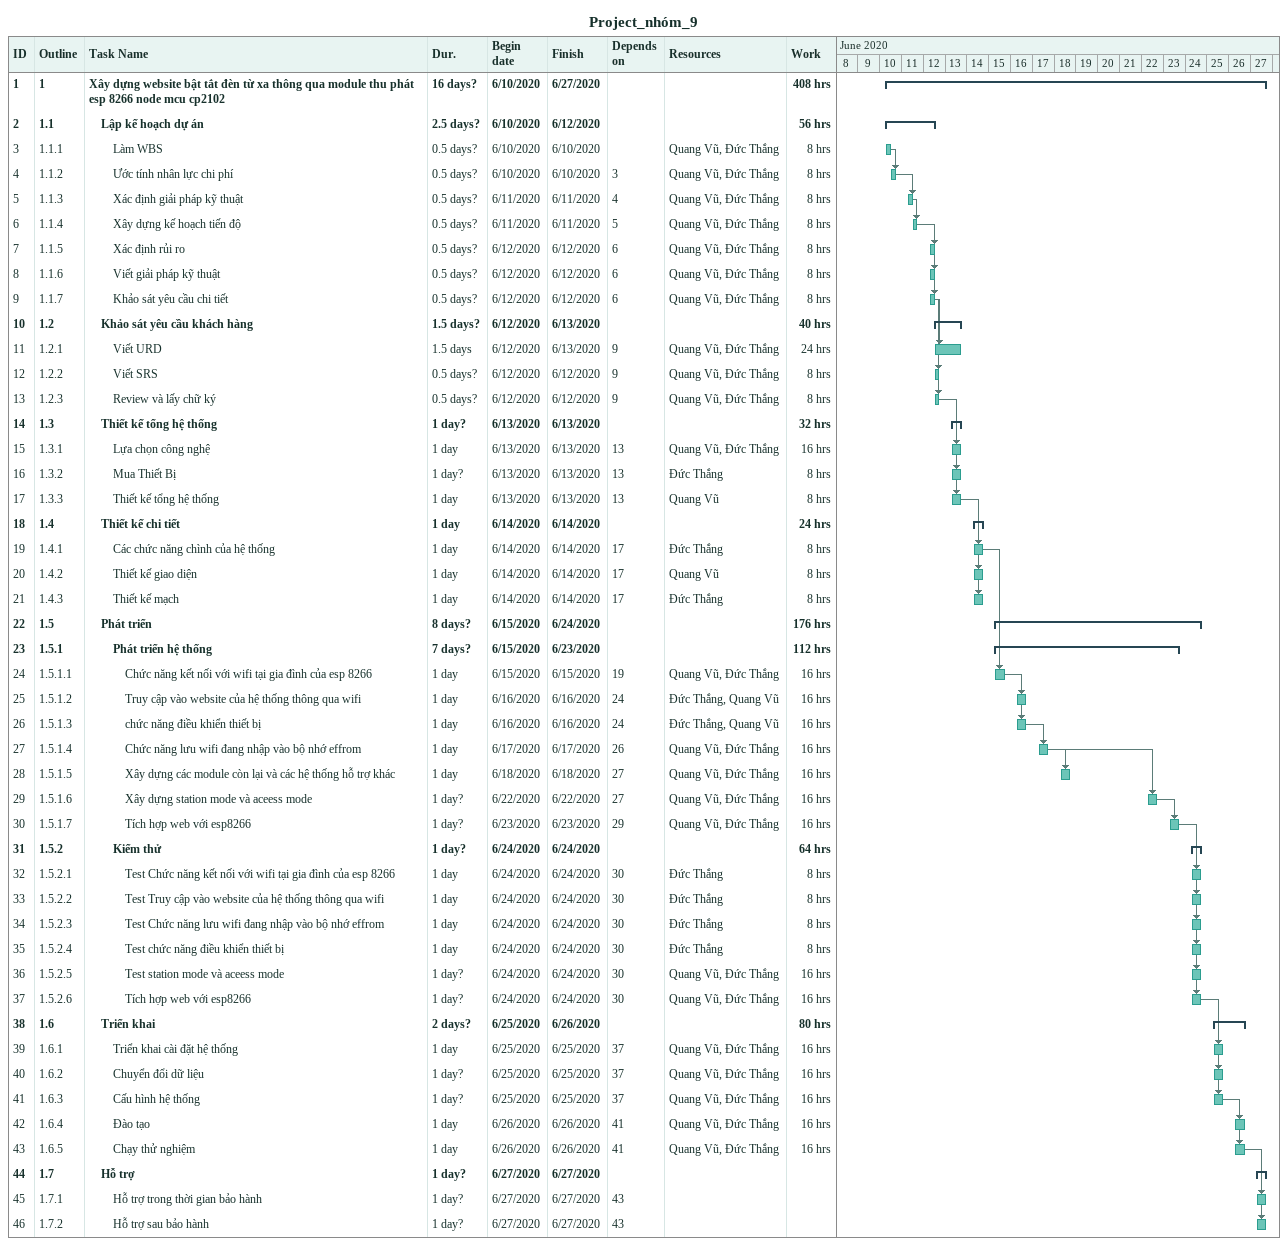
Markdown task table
Project_nhóm_9

| ID | WBS | Task | Duration | Start | Finish | Predecessors | Resources | Work (h) |
|---|---|---|---|---|---|---|---|---|
| 1 | 1 | **Xây dựng website bật tắt đèn từ xa thông qua module thu phát esp 8266 node mcu cp2102** | 16d? | 2020-06-10 | 2020-06-27 |  |  | 408 |
| 2 | 1.1 | **Lập kế hoạch dự án** | 2.5d? | 2020-06-10 | 2020-06-12 |  |  | 56 |
| 3 | 1.1.1 | Làm WBS | 0.5d? | 2020-06-10 | 2020-06-10 |  | Quang Vũ, Đức Thắng | 8 |
| 4 | 1.1.2 | Ước tính nhân lực chi phí | 0.5d? | 2020-06-10 | 2020-06-10 | 3 | Quang Vũ, Đức Thắng | 8 |
| 5 | 1.1.3 | Xác định giải pháp kỹ thuật | 0.5d? | 2020-06-11 | 2020-06-11 | 4 | Quang Vũ, Đức Thắng | 8 |
| 6 | 1.1.4 | Xây dựng kế hoạch tiến độ | 0.5d? | 2020-06-11 | 2020-06-11 | 5 | Quang Vũ, Đức Thắng | 8 |
| 7 | 1.1.5 | Xác định rủi ro | 0.5d? | 2020-06-12 | 2020-06-12 | 6 | Quang Vũ, Đức Thắng | 8 |
| 8 | 1.1.6 | Viết giải pháp kỹ thuật | 0.5d? | 2020-06-12 | 2020-06-12 | 6 | Quang Vũ, Đức Thắng | 8 |
| 9 | 1.1.7 | Khảo sát yêu cầu chi tiết | 0.5d? | 2020-06-12 | 2020-06-12 | 6 | Quang Vũ, Đức Thắng | 8 |
| 10 | 1.2 | **Khảo sát yêu cầu khách hàng** | 1.5d? | 2020-06-12 | 2020-06-13 |  |  | 40 |
| 11 | 1.2.1 | Viết URD | 1.5d | 2020-06-12 | 2020-06-13 | 9 | Quang Vũ, Đức Thắng | 24 |
| 12 | 1.2.2 | Viết SRS | 0.5d? | 2020-06-12 | 2020-06-12 | 9 | Quang Vũ, Đức Thắng | 8 |
| 13 | 1.2.3 | Review và lấy chữ ký | 0.5d? | 2020-06-12 | 2020-06-12 | 9 | Quang Vũ, Đức Thắng | 8 |
| 14 | 1.3 | **Thiết kế tổng hệ thống** | 1d? | 2020-06-13 | 2020-06-13 |  |  | 32 |
| 15 | 1.3.1 | Lựa chọn công nghệ | 1d | 2020-06-13 | 2020-06-13 | 13 | Quang Vũ, Đức Thắng | 16 |
| 16 | 1.3.2 | Mua Thiết Bị | 1d? | 2020-06-13 | 2020-06-13 | 13 | Đức Thắng | 8 |
| 17 | 1.3.3 | Thiết kế tổng hệ thống | 1d | 2020-06-13 | 2020-06-13 | 13 | Quang Vũ | 8 |
| 18 | 1.4 | **Thiết kế chi tiết** | 1d | 2020-06-14 | 2020-06-14 |  |  | 24 |
| 19 | 1.4.1 | Các chức năng chình của hệ thống | 1d | 2020-06-14 | 2020-06-14 | 17 | Đức Thắng | 8 |
| 20 | 1.4.2 | Thiết kế giao diện | 1d | 2020-06-14 | 2020-06-14 | 17 | Quang Vũ | 8 |
| 21 | 1.4.3 | Thiết kế mạch | 1d | 2020-06-14 | 2020-06-14 | 17 | Đức Thắng | 8 |
| 22 | 1.5 | **Phát triển** | 8d? | 2020-06-15 | 2020-06-24 |  |  | 176 |
| 23 | 1.5.1 | **Phát triển hệ thống** | 7d? | 2020-06-15 | 2020-06-23 |  |  | 112 |
| 24 | 1.5.1.1 | Chức năng kết nối với wifi tại gia đình của esp 8266 | 1d | 2020-06-15 | 2020-06-15 | 19 | Quang Vũ, Đức Thắng | 16 |
| 25 | 1.5.1.2 | Truy cập vào website của hệ thống thông qua wifi | 1d | 2020-06-16 | 2020-06-16 | 24 | Đức Thắng, Quang Vũ | 16 |
| 26 | 1.5.1.3 | chức năng điều khiển thiết bị | 1d | 2020-06-16 | 2020-06-16 | 24 | Đức Thắng, Quang Vũ | 16 |
| 27 | 1.5.1.4 | Chức năng lưu wifi đang nhập vào bộ nhớ effrom | 1d | 2020-06-17 | 2020-06-17 | 26 | Quang Vũ, Đức Thắng | 16 |
| 28 | 1.5.1.5 | Xây dựng các module còn lại và các hệ thống hỗ trợ khác | 1d | 2020-06-18 | 2020-06-18 | 27 | Quang Vũ, Đức Thắng | 16 |
| 29 | 1.5.1.6 | Xây dựng station mode và aceess mode | 1d? | 2020-06-22 | 2020-06-22 | 27 | Quang Vũ, Đức Thắng | 16 |
| 30 | 1.5.1.7 | Tích hợp web với esp8266 | 1d? | 2020-06-23 | 2020-06-23 | 29 | Quang Vũ, Đức Thắng | 16 |
| 31 | 1.5.2 | **Kiểm thử** | 1d? | 2020-06-24 | 2020-06-24 |  |  | 64 |
| 32 | 1.5.2.1 | Test Chức năng kết nối với wifi tại gia đình của esp 8266 | 1d | 2020-06-24 | 2020-06-24 | 30 | Đức Thắng | 8 |
| 33 | 1.5.2.2 | Test Truy cập vào website của hệ thống thông qua wifi | 1d | 2020-06-24 | 2020-06-24 | 30 | Đức Thắng | 8 |
| 34 | 1.5.2.3 | Test Chức năng lưu wifi đang nhập vào bộ nhớ effrom | 1d | 2020-06-24 | 2020-06-24 | 30 | Đức Thắng | 8 |
| 35 | 1.5.2.4 | Test chức năng điều khiển thiết bị | 1d | 2020-06-24 | 2020-06-24 | 30 | Đức Thắng | 8 |
| 36 | 1.5.2.5 | Test station mode và aceess mode | 1d? | 2020-06-24 | 2020-06-24 | 30 | Quang Vũ, Đức Thắng | 16 |
| 37 | 1.5.2.6 | Tích hợp web với esp8266 | 1d? | 2020-06-24 | 2020-06-24 | 30 | Quang Vũ, Đức Thắng | 16 |
| 38 | 1.6 | **Triển khai** | 2d? | 2020-06-25 | 2020-06-26 |  |  | 80 |
| 39 | 1.6.1 | Triển khai cài đặt hệ thống | 1d | 2020-06-25 | 2020-06-25 | 37 | Quang Vũ, Đức Thắng | 16 |
| 40 | 1.6.2 | Chuyển đổi dữ liệu | 1d? | 2020-06-25 | 2020-06-25 | 37 | Quang Vũ, Đức Thắng | 16 |
| 41 | 1.6.3 | Cấu hình hệ thống | 1d? | 2020-06-25 | 2020-06-25 | 37 | Quang Vũ, Đức Thắng | 16 |
| 42 | 1.6.4 | Đào tạo | 1d | 2020-06-26 | 2020-06-26 | 41 | Quang Vũ, Đức Thắng | 16 |
| 43 | 1.6.5 | Chạy thử nghiệm | 1d | 2020-06-26 | 2020-06-26 | 41 | Quang Vũ, Đức Thắng | 16 |
| 44 | 1.7 | **Hỗ trợ** | 1d? | 2020-06-27 | 2020-06-27 |  |  |  |
| 45 | 1.7.1 | Hỗ trợ trong thời gian bảo hành | 1d? | 2020-06-27 | 2020-06-27 | 43 |  |  |
| 46 | 1.7.2 | Hỗ trợ sau bảo hành | 1d? | 2020-06-27 | 2020-06-27 | 43 |  |  |
